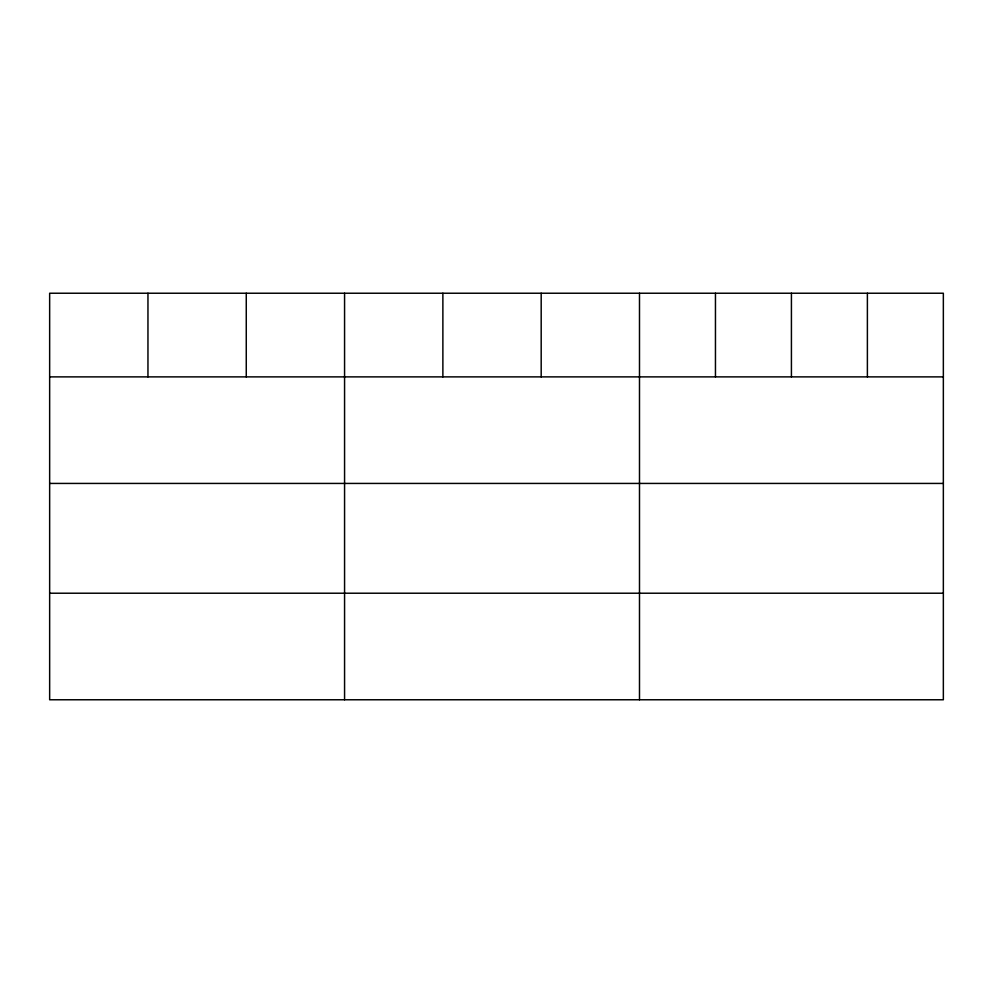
<?xml version="1.0" encoding="UTF-8"?>
<svg xmlns="http://www.w3.org/2000/svg" width="993" height="993" viewBox="0 0 993 993"><rect width="100%" height="100%" fill="white"/><g stroke="black" fill="none" stroke-linecap="round" stroke-linejoin="round"><path stroke-width="1.49" d="M943.35 376.881L943.35 699.767L49.65 699.767L49.65 293.233L943.35 293.233L943.35 376.881L49.65 376.881M49.65 483.43L943.35 483.43M49.65 593.218L943.35 593.218M867.385 293.233L867.385 376.881M791.421 293.233L791.421 376.881M715.457 293.233L715.457 376.881M639.492 293.233L639.492 699.767M541.185 293.233L541.185 376.881M442.878 293.233L442.878 376.881M344.571 293.233L344.571 699.767M246.264 293.233L246.264 376.881M147.957 293.233L147.957 376.881"/></g></svg>
